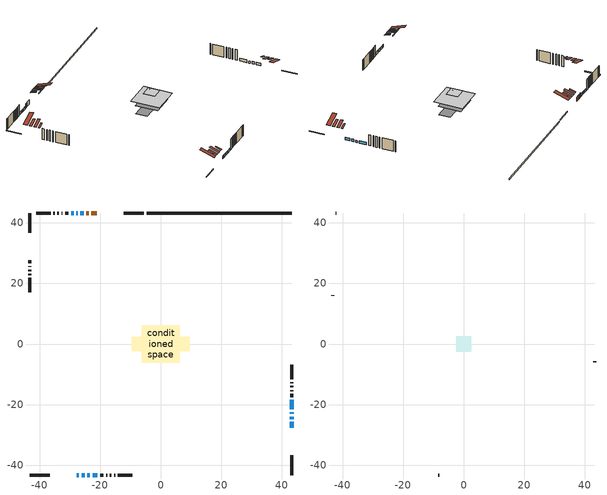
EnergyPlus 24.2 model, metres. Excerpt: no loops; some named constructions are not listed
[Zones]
conditioned space
 floor adiabatic (Floor4 construction): -4.84,-4.84 -4.84,4.84 4.84,4.84 4.84,-4.84 z0.61
 floor adiabatic (AdiabaticFloorConstruction): -6.2,-6.2 -6.2,6.2 6.2,6.2 6.2,-6.2 z3.05
 floor foundation (Slab1 construction): -9.5,-2.46 -9.5,2.46 9.5,2.46 9.5,-2.46 z0
 wall outside (RimJoist1 construction): -5.56,43.23 -12.13,43.23 / -43.23,-43.23 -36.65,-43.23 / -43.23,43.23 -43.23,36.65 / 43.23,-43.23 43.23,-36.65 z0.61:0.91
 wall outside (AdiabaticWallConstruction 1): -21.1,43.23 -22.87,43.23 / -23.8,43.23 -24.56,43.23 z0.61:2.64
 wall outside (AdiabaticWallConstruction): -27.68,-43.23 -27.04,-43.23 / 43.23,-27.68 43.23,-25.68 / -26.11,-43.23 -25.11,-43.23 / -24.18,-43.23 -23.39,-43.23 / -25.48,43.23 -26.53,43.23 / -27.46,43.23 -27.83,43.23 / -22.47,-43.23 -20.89,-43.23 / -28.76,43.23 -29.55,43.23 / 43.23,-24.75 43.23,-23.95 / 43.23,-21.56 43.23,-18.42 z0.61:1.83; 43.23,-23.03 43.23,-22.49 z0.61:1.53
 wall outside (Wall1 construction): -30.47,43.23 -31.5,43.23 / -19.97,-43.23 -18.94,-43.23 / -43.23,27.68 -43.23,26.66 / 43.23,-17.49 43.23,-16.46 z0.61:5.49
 wall outside (Wall2 construction): -32.43,43.23 -32.71,43.23 / -18.01,-43.23 -17.73,-43.23 / -43.23,25.73 -43.23,25.45 / 43.23,-15.53 43.23,-15.25 z0.61:5.49
 wall outside (Wall3 construction): -33.64,43.23 -34.12,43.23 / -16.8,-43.23 -16.32,-43.23 / -43.23,24.52 -43.23,24.04 / 43.23,-14.33 43.23,-13.84 z0.61:5.49
 wall outside (Wall4 construction): -35.05,43.23 -35.39,43.23 / -15.39,-43.23 -15.05,-43.23 / -43.23,23.11 -43.23,22.76 / 43.23,-12.91 43.23,-12.57 z0.61:5.49
 wall outside (Wall5 construction): -36.32,43.23 -41.08,43.23 / -14.12,-43.23 -9.36,-43.23 / -43.23,21.83 -43.23,17.08 / 43.23,-11.64 43.23,-6.89 z0.61:5.49
 wall foundation (FoundationWall1 construction): 43.23,43.23 -4.63,43.23 z0:0.61
 window (WindowConstruction): -27.68,-43.23 -27.04,-43.23 z0.61:1.83
 window (WindowConstruction 4): 43.23,-27.68 43.23,-25.68 z0.61:1.83
 window (WindowConstruction 5): -26.11,-43.23 -25.11,-43.23 z0.61:1.83
 window (WindowConstruction 6): -24.18,-43.23 -23.39,-43.23 z0.61:1.83
 window (WindowConstruction 7): -25.49,43.23 -26.53,43.23 z0.61:1.83
 window (WindowConstruction 8): -27.46,43.23 -27.83,43.23 z0.61:1.83
 window (WindowConstruction 1): -22.46,-43.23 -20.9,-43.23 z0.61:1.83
 window (WindowConstruction 2): -28.76,43.23 -29.55,43.23 z0.61:1.83
 window (WindowConstruction 9): 43.23,-24.75 43.23,-23.95 z0.61:1.83
 window (WindowConstruction 10): 43.23,-23.02 43.23,-22.49 z0.61:1.52
 window (WindowConstruction 3): 43.23,-21.56 43.23,-18.42 z0.61:1.83
 door (Door): -21.1,43.23 -22.87,43.23 z0.61:2.64
 door (Door 1): -23.8,43.23 -24.56,43.23 z0.61:2.64
 ceiling adiabatic (AdiabaticFloorConstruction): 6.2,-6.2 6.2,6.2 -6.2,6.2 -6.2,-6.2 z3.05
 roof outside (Roof4 construction): -16.6,43.23,5.49 -16.6,39.61,6.69 -15.64,39.61,6.69 -15.64,43.23,5.49; -32.19,-43.23,5.49 -32.19,-39.61,6.69 -33.14,-39.61,6.69 -33.14,-43.23,5.49; -43.23,32.19,5.49 -39.61,32.19,6.69 -39.61,33.14,6.69 -43.23,33.14,5.49; 43.23,-32.19,5.49 39.61,-32.19,6.69 39.61,-33.14,6.69 43.23,-33.14,5.49
 roof outside (Roof5 construction): -18.58,43.23,5.49 -18.58,39.21,6.82 -17.53,39.21,6.82 -17.53,43.23,5.49; -30.2,-43.23,5.49 -30.2,-39.21,6.82 -31.26,-39.21,6.82 -31.26,-43.23,5.49; -43.23,30.2,5.49 -39.21,30.2,6.82 -39.21,31.26,6.82 -43.23,31.26,5.49; 43.23,-30.2,5.49 39.21,-30.2,6.82 39.21,-31.26,6.82 43.23,-31.26,5.49
 roof outside (Roof6 construction): -20.17,43.23,5.49 -20.17,40.72,6.32 -19.51,40.72,6.32 -19.51,43.23,5.49; -28.61,-43.23,5.49 -28.61,-40.72,6.32 -29.27,-40.72,6.32 -29.27,-43.23,5.49; -43.23,28.61,5.49 -40.72,28.61,6.32 -40.72,29.27,6.32 -43.23,29.27,5.49; 43.23,-28.61,5.49 40.72,-28.61,6.32 40.72,-29.27,6.32 43.23,-29.27,5.49
attic - vented
 floor to conditioned space (Floor1 construction Reversed): -2.51,-2.51 -2.51,2.51 2.51,2.51 2.51,-2.51 z5.49
 floor to conditioned space (Floor2 construction Reversed): -1.43,-1.43 -1.43,1.43 1.43,1.43 1.43,-1.43 z5.49
 floor to conditioned space (Floor3 construction Reversed): -1.43,-1.43 -1.43,1.43 1.43,1.43 1.43,-1.43 z5.49
 wall outside (Wall6 construction): -42.01,43.23 -42.3,43.23 / -8.43,-43.23 -8.14,-43.23 / -43.23,16.15 -43.23,15.86 / 43.23,-5.96 43.23,-5.67 z0.61:5.49
 roof outside (Roof1 construction): -14.72,43.23,5.49 -14.72,36.95,7.58 -13.06,36.95,7.58 -13.06,43.23,5.49; -34.07,-43.23,5.49 -34.07,-36.95,7.58 -35.72,-36.95,7.58 -35.72,-43.23,5.49; -43.23,34.07,5.49 -36.95,34.07,7.58 -36.95,35.72,7.58 -43.23,35.72,5.49; 43.23,-34.07,5.49 36.95,-34.07,7.58 36.95,-35.72,7.58 43.23,-35.72,5.49
[Material] Roughness=Rough; Thermal Absorptance=0.9
Name | Thickness {m} | Conductivity {W/m-K} | Density {kg/m3} | Specific Heat {J/kg-K} | Solar Absorptance | Visible Absorptance
ceiling loosefill ins | 0.0846667 | 0.0480833 | 16.02 | 1046.75 | 0.7 | 0.7
ceiling stud and cavity | 0.1397 | 0.117711 | 65.682 | 1177.47 | 0.7 | 0.7
ceiling stud and cavity 1 | 0.1397 | 0.118414 | 65.682 | 1177.47 | 0.7 | 0.7
ceiling stud and cavity 2 | 0.1397 | 0.105642 | 65.682 | 1177.47 | 0.7 | 0.7
gypsum board | 0.0127 | 0.160291 | 801 | 837.4 | 0.6 | 0.6
[Construction]
Floor1 construction: ceiling stud and cavity, gypsum board
Floor2 construction: ceiling stud and cavity 1, gypsum board
Floor3 construction: ceiling loosefill ins, ceiling stud and cavity 2, gypsum board
[EnergyManagementSystem:Program]
natural_vent_program: Set Tin = tin_s; Set Tout = tout_s; Set Wout = out_wt_s; Set Pbar = out_pb_s; Set Phiout = (@RhFnTdbWPb Tout Wout Pbar); Set MaxHR = 0.0115; Set Tnvsp = (htg_sp_s + clg_sp_s) / 2; Set NVavail = natural_vent_s; Set ClgSsnAvail = cool_season; Set Qnv = 0; Set Qwhf = 0; Set whole_house_fan_mix_act = 0; Set whole_house_fan_act = 0; If ((Wout < MaxHR) && (Tin > Tout) && (Tin > Tnvsp) && (ClgSsnAvail > 0)); Set WHF_Flow = 0; Set Adj = (Tin-Tnvsp)/(Tin-Tout); Set Adj = (@Min Adj 1); Set Adj = (@Max Adj 0); If (WHF_Flow > 0); Set Qwhf = WHF_Flow*Adj; Set whole_house_fan_mix_act = WHF_Flow*Adj; Set WHF_W = 0; Set whole_house_fan_act = WHF_W*Adj; ElseIf (NVavail > 0); Set NVArea = 0.0; Set Cs = 0.00010752155499872005; Set Cw = 2.4274142310289876e-05; Set Tdiff = Tin-Tout; Set dT = (@Abs Tdiff); Set Vwind = site_vw_s; Set SGNV = NVArea*Adj*((((Cs*dT)+(Cw*(Vwind^2)))^0.5)/1000); Set MaxNV = 1.9050001228953604; Set Qnv = (@Min SGNV MaxNV); EndIf; EndIf; Set natural_vent_flow_act = Qnv; Set whole_house_fan_flow_act = Qwhf; Set natural_vent_program_Qnv = Qnv; Set natural_vent_program_Qwhf = Qwhf
total_airflows_program: Set total_infil_flow_rate = 0; Set total_mechvent_flow_rate = 0; Set total_natvent_flow_rate = 0; Set total_whf_flow_rate = 0; Set total_infil_flow_rate = total_infil_flow_rate + (infil_program_Qinf * 1); Set total_mechvent_flow_rate = total_mechvent_flow_rate + (infil_program_Qfan * 1); Set total_natvent_flow_rate = total_natvent_flow_rate + (natural_vent_program_Qnv * 1); Set total_whf_flow_rate = total_whf_flow_rate + (natural_vent_program_Qwhf * 1)
total_loads_program: Set loads_htg_tot = 0; Set loads_clg_tot = 0; If htg_load_cond > 0; Set loads_htg_tot = loads_htg_tot + (htg_load_cond - clg_load_cond) * 1.0; EndIf; Set loads_htg_tot = (@Max loads_htg_tot 0); If clg_load_cond > 0; Set loads_clg_tot = loads_clg_tot + (clg_load_cond - htg_load_cond) * 0.0; EndIf; Set loads_clg_tot = (@Max loads_clg_tot 0)
unmet_hours_program: Set htg_unmet_hours = 0; Set clg_unmet_hours = 0; Set unit_htg_unmet_hours = 0; If ((DayOfYear >= 1) && (DayOfYear <= 365)); Set unit_htg_unmet_hours = unit_htg_unmet_hours + conditioned_space_htg_unmet_s; If unit_htg_unmet_hours > htg_unmet_hours; Set htg_unmet_hours = unit_htg_unmet_hours; EndIf; EndIf
water_heater_EC_adj: If WarmupFlag == 0; Set dhw_e_cons = water_heater_energy + water_heater_on_cycle_parasitic + water_heater_off_cycle_parasitic; Set water_heater_ec_adj_act = 0.0 * dhw_e_cons / 1; EndIf
[EnergyManagementSystem:ProgramCallingManager]
component_loads_program_calling_manager: EndOfZoneTimestepAfterZoneReporting; component_loads_program
fridge_schedule_program_calling_manager: BeginZoneTimestepAfterInitHeatBalance; fridge_schedule_program
infil_program_calling_manager: BeginZoneTimestepAfterInitHeatBalance; infil_program
natural_vent_program_calling_manager: BeginZoneTimestepAfterInitHeatBalance; natural_vent_program
total_airflows_program_calling_manager: EndOfZoneTimestepAfterZoneReporting; total_airflows_program
total_loads_program_calling_manager: EndOfZoneTimestepAfterZoneReporting; total_loads_program
unmet_hours_program_calling_manager: EndOfZoneTimestepBeforeZoneReporting; unmet_hours_program
water_heater_EC_adj_ProgramManager: EndOfSystemTimestepBeforeHVACReporting; water_heater_EC_adj
[EnergyManagementSystem:OutputVariable] Type of Data in Variable=Summed; Update Frequency=ZoneTimestep
Name | EMS Variable | EMS Program or Subroutine | Units
loads_htg_tot_peakload_outvar; loads_htg_tot_annual_outvar; Energy Management System Output Variable 1; Energy Management System Output Variable 45 | loads_htg_tot | total_loads_program | J
loads_clg_tot_peakload_outvar; loads_clg_tot_annual_outvar; Energy Management System Output Variable 2; Energy Management System Output Variable 46 | loads_clg_tot | total_loads_program | J
htg_unmet_hours_annual_outvar; Energy Management System Output Variable 3 | htg_unmet_hours | unmet_hours_program | hr
clg_unmet_hours_annual_outvar; Energy Management System Output Variable 4 | clg_unmet_hours | unmet_hours_program | hr
loads_htg_roofs_annual_outvar; Energy Management System Output Variable 5 | loads_htg_roofs | component_loads_program | J
loads_htg_ceilings_annual_outvar; Energy Management System Output Variable 6 | loads_htg_ceilings | component_loads_program | J
loads_htg_walls_annual_outvar; Energy Management System Output Variable 7 | loads_htg_walls | component_loads_program | J
loads_htg_rim_joists_annual_outvar; Energy Management System Output Variable 8 | loads_htg_rim_joists | component_loads_program | J
loads_htg_foundation_walls_annual_outvar; Energy Management System Output Variable 9 | loads_htg_foundation_walls | component_loads_program | J
loads_htg_doors_annual_outvar; Energy Management System Output Variable 10 | loads_htg_doors | component_loads_program | J
loads_htg_windows_conduction_annual_outvar; Energy Management System Output Variable 11 | loads_htg_windows_conduction | component_loads_program | J
loads_htg_windows_solar_annual_outvar; Energy Management System Output Variable 12 | loads_htg_windows_solar | component_loads_program | J
loads_htg_skylights_conduction_annual_outvar; Energy Management System Output Variable 13 | loads_htg_skylights_conduction | component_loads_program | J
loads_htg_skylights_solar_annual_outvar; Energy Management System Output Variable 14 | loads_htg_skylights_solar | component_loads_program | J
loads_htg_floors_annual_outvar; Energy Management System Output Variable 15 | loads_htg_floors | component_loads_program | J
loads_htg_slabs_annual_outvar; Energy Management System Output Variable 16 | loads_htg_slabs | component_loads_program | J
loads_htg_internal_mass_annual_outvar; Energy Management System Output Variable 17 | loads_htg_internal_mass | component_loads_program | J
loads_htg_infil_annual_outvar; Energy Management System Output Variable 18 | loads_htg_infil | component_loads_program | J
loads_htg_natvent_annual_outvar; Energy Management System Output Variable 19 | loads_htg_natvent | component_loads_program | J
loads_htg_mechvent_annual_outvar; Energy Management System Output Variable 20 | loads_htg_mechvent | component_loads_program | J
loads_htg_whf_annual_outvar; Energy Management System Output Variable 21 | loads_htg_whf | component_loads_program | J
loads_htg_ducts_annual_outvar; Energy Management System Output Variable 22 | loads_htg_ducts | component_loads_program | J
loads_htg_intgains_annual_outvar; Energy Management System Output Variable 23 | loads_htg_intgains | component_loads_program | J
loads_htg_lighting_annual_outvar; Energy Management System Output Variable 24 | loads_htg_lighting | component_loads_program | J
loads_clg_roofs_annual_outvar; Energy Management System Output Variable 25 | loads_clg_roofs | component_loads_program | J
loads_clg_ceilings_annual_outvar; Energy Management System Output Variable 26 | loads_clg_ceilings | component_loads_program | J
loads_clg_walls_annual_outvar; Energy Management System Output Variable 27 | loads_clg_walls | component_loads_program | J
loads_clg_rim_joists_annual_outvar; Energy Management System Output Variable 28 | loads_clg_rim_joists | component_loads_program | J
loads_clg_foundation_walls_annual_outvar; Energy Management System Output Variable 29 | loads_clg_foundation_walls | component_loads_program | J
loads_clg_doors_annual_outvar; Energy Management System Output Variable 30 | loads_clg_doors | component_loads_program | J
loads_clg_windows_conduction_annual_outvar; Energy Management System Output Variable 31 | loads_clg_windows_conduction | component_loads_program | J
loads_clg_windows_solar_annual_outvar; Energy Management System Output Variable 32 | loads_clg_windows_solar | component_loads_program | J
loads_clg_skylights_conduction_annual_outvar; Energy Management System Output Variable 33 | loads_clg_skylights_conduction | component_loads_program | J
loads_clg_skylights_solar_annual_outvar; Energy Management System Output Variable 34 | loads_clg_skylights_solar | component_loads_program | J
loads_clg_floors_annual_outvar; Energy Management System Output Variable 35 | loads_clg_floors | component_loads_program | J
loads_clg_slabs_annual_outvar; Energy Management System Output Variable 36 | loads_clg_slabs | component_loads_program | J
loads_clg_internal_mass_annual_outvar; Energy Management System Output Variable 37 | loads_clg_internal_mass | component_loads_program | J
loads_clg_infil_annual_outvar; Energy Management System Output Variable 38 | loads_clg_infil | component_loads_program | J
loads_clg_natvent_annual_outvar; Energy Management System Output Variable 39 | loads_clg_natvent | component_loads_program | J
loads_clg_mechvent_annual_outvar; Energy Management System Output Variable 40 | loads_clg_mechvent | component_loads_program | J
loads_clg_whf_annual_outvar; Energy Management System Output Variable 41 | loads_clg_whf | component_loads_program | J
loads_clg_ducts_annual_outvar; Energy Management System Output Variable 42 | loads_clg_ducts | component_loads_program | J
loads_clg_intgains_annual_outvar; Energy Management System Output Variable 43 | loads_clg_intgains | component_loads_program | J
loads_clg_lighting_annual_outvar; Energy Management System Output Variable 44 | loads_clg_lighting | component_loads_program | J
[Schedule:Day:Interval]
interior lighting schedule day: No, 01:00, 0.108182, 04:00, 0.0901515, 05:00, 0.0991667, 06:00, 0.162273, 07:00, 0.270455, 08:00, 0.342576, 10:00, 0.369621, 11:00, 0.351591, 12:00, 0.333561, 13:00, 0.324545, 14:00, 0.31553, 15:00, 0.333561, 16:00, 0.369621, 17:00, 0.450758, 18:00, 0.585985, 19:00, 0.775303, 20:00, 0.955606, 21:00, 0.991667, 22:00, 0.712197, 23:00, 0.360606, 24:00, 0.162273
interior lighting schedule day 1: No, 01:00, 0.100909, 04:00, 0.0840909, 05:00, 0.0925, 06:00, 0.151364, 07:00, 0.252273, 08:00, 0.319545, 10:00, 0.344773, 11:00, 0.327955, 12:00, 0.311136, 13:00, 0.302727, 14:00, 0.294318, 15:00, 0.311136, 16:00, 0.344773, 17:00, 0.420455, 18:00, 0.546591, 19:00, 0.723182, 20:00, 0.891364, 21:00, 0.925, 22:00, 0.664318, 23:00, 0.336364, 24:00, 0.151364
interior lighting schedule day 2: No, 01:00, 0.0927273, 04:00, 0.0772727, 05:00, 0.085, 06:00, 0.139091, 07:00, 0.231818, 08:00, 0.293636, 10:00, 0.316818, 11:00, 0.301364, 12:00, 0.285909, 13:00, 0.278182, 14:00, 0.270455, 15:00, 0.285909, 16:00, 0.316818, 17:00, 0.386364, 18:00, 0.502273, 19:00, 0.664545, 20:00, 0.819091, 21:00, 0.85, 22:00, 0.610455, 23:00, 0.309091, 24:00, 0.139091
interior lighting schedule day 3: No, 01:00, 0.0845455, 04:00, 0.0704545, 05:00, 0.0775, 06:00, 0.126818, 07:00, 0.211364, 08:00, 0.267727, 10:00, 0.288864, 11:00, 0.274773, 12:00, 0.260682, 13:00, 0.253636, 14:00, 0.246591, 15:00, 0.260682, 16:00, 0.288864, 17:00, 0.352273, 18:00, 0.457955, 19:00, 0.605909, 20:00, 0.746818, 21:00, 0.775, 22:00, 0.556591, 23:00, 0.281818, 24:00, 0.126818
interior lighting schedule day 4: No, 01:00, 0.0763636, 04:00, 0.0636364, 05:00, 0.07, 06:00, 0.114545, 07:00, 0.190909, 08:00, 0.241818, 10:00, 0.260909, 11:00, 0.248182, 12:00, 0.235455, 13:00, 0.229091, 14:00, 0.222727, 15:00, 0.235455, 16:00, 0.260909, 17:00, 0.318182, 18:00, 0.413636, 19:00, 0.547273, 20:00, 0.674545, 21:00, 0.7, 22:00, 0.502727, 23:00, 0.254545, 24:00, 0.114545
interior lighting schedule day 5: No, 01:00, 0.0727273, 04:00, 0.0606061, 05:00, 0.0666667, 06:00, 0.109091, 07:00, 0.181818, 08:00, 0.230303, 10:00, 0.248485, 11:00, 0.236364, 12:00, 0.224242, 13:00, 0.218182, 14:00, 0.212121, 15:00, 0.224242, 16:00, 0.248485, 17:00, 0.30303, 18:00, 0.393939, 19:00, 0.521212, 20:00, 0.642424, 21:00, 0.666667, 22:00, 0.478788, 23:00, 0.242424, 24:00, 0.109091
interior lighting schedule day 6: No, 01:00, 0.0745455, 04:00, 0.0621212, 05:00, 0.0683333, 06:00, 0.111818, 07:00, 0.186364, 08:00, 0.236061, 10:00, 0.254697, 11:00, 0.242273, 12:00, 0.229848, 13:00, 0.223636, 14:00, 0.217424, 15:00, 0.229848, 16:00, 0.254697, 17:00, 0.310606, 18:00, 0.403788, 19:00, 0.534242, 20:00, 0.658485, 21:00, 0.683333, 22:00, 0.490758, 23:00, 0.248485, 24:00, 0.111818
interior lighting schedule day 7: No, 01:00, 0.08, 04:00, 0.0666667, 05:00, 0.0733333, 06:00, 0.12, 07:00, 0.2, 08:00, 0.253333, 10:00, 0.273333, 11:00, 0.26, 12:00, 0.246667, 13:00, 0.24, 14:00, 0.233333, 15:00, 0.246667, 16:00, 0.273333, 17:00, 0.333333, 18:00, 0.433333, 19:00, 0.573333, 20:00, 0.706667, 21:00, 0.733333, 22:00, 0.526667, 23:00, 0.266667, 24:00, 0.12
interior lighting schedule day 8: No, 01:00, 0.0890909, 04:00, 0.0742424, 05:00, 0.0816667, 06:00, 0.133636, 07:00, 0.222727, 08:00, 0.282121, 10:00, 0.304394, 11:00, 0.289545, 12:00, 0.274697, 13:00, 0.267273, 14:00, 0.259848, 15:00, 0.274697, 16:00, 0.304394, 17:00, 0.371212, 18:00, 0.482576, 19:00, 0.638485, 20:00, 0.78697, 21:00, 0.816667, 22:00, 0.586515, 23:00, 0.29697, 24:00, 0.133636
interior lighting schedule day 9: No, 01:00, 0.0972727, 04:00, 0.0810606, 05:00, 0.0891667, 06:00, 0.145909, 07:00, 0.243182, 08:00, 0.30803, 10:00, 0.332348, 11:00, 0.316136, 12:00, 0.299924, 13:00, 0.291818, 14:00, 0.283712, 15:00, 0.299924, 16:00, 0.332348, 17:00, 0.405303, 18:00, 0.526894, 19:00, 0.697121, 20:00, 0.859242, 21:00, 0.891667, 22:00, 0.640379, 23:00, 0.324242, 24:00, 0.145909
interior lighting schedule day 10: No, 01:00, 0.105455, 04:00, 0.0878788, 05:00, 0.0966667, 06:00, 0.158182, 07:00, 0.263636, 08:00, 0.333939, 10:00, 0.360303, 11:00, 0.342727, 12:00, 0.325152, 13:00, 0.316364, 14:00, 0.307576, 15:00, 0.325152, 16:00, 0.360303, 17:00, 0.439394, 18:00, 0.571212, 19:00, 0.755758, 20:00, 0.931515, 21:00, 0.966667, 22:00, 0.694242, 23:00, 0.351515, 24:00, 0.158182
interior lighting schedule day 11: No, 01:00, 0.109091, 04:00, 0.0909091, 05:00, 0.1, 06:00, 0.163636, 07:00, 0.272727, 08:00, 0.345455, 10:00, 0.372727, 11:00, 0.354545, 12:00, 0.336364, 13:00, 0.327273, 14:00, 0.318182, 15:00, 0.336364, 16:00, 0.372727, 17:00, 0.454545, 18:00, 0.590909, 19:00, 0.781818, 20:00, 0.963636, 21:00, 1, 22:00, 0.718182, 23:00, 0.363636, 24:00, 0.163636
interior lighting schedule default day; occupants schedule default day; clothes dryer schedule default day; cooking range schedule default day; mech vent bath fan 0 schedule default day; misc plug loads schedule default day; general water use schedule default day; heating setpoint default day; cooling setpoint default day; clothes dryer exhaust 0 schedule default day; cooling season schedule day; cooling season schedule day 2; cooling season schedule default day; exterior lighting schedule default day; natural vent schedule default day: No, 24:00, 0
occupants schedule day: No, 05:00, 0.426829, 06:00, 0.719512, 07:00, 1, 08:00, 0.670732, 09:00, 0.329268, 14:00, 0.170732, 15:00, 0.231707, 16:00, 0.329268, 17:00, 0.5, 18:00, 0.670732, 19:00, 0.829268, 21:00, 1, 22:00, 0.853659, 23:00, 0.646341, 24:00, 0.426829
clothes dryer schedule day; clothes dryer exhaust 0 schedule day: No, 01:00, 0.123457, 02:00, 0.0740741, 03:00, 0.0493827, 04:00, 0.0246914, 05:00, 0.0493827, 06:00, 0.0740741, 07:00, 0.197531, 08:00, 0.395062, 09:00, 0.592593, 10:00, 0.839506, 11:00, 0.962963, 12:00, 1, 13:00, 0.91358, 14:00, 0.82716, 15:00, 0.716049, 16:00, 0.753086, 17:00, 0.679012, 18:00, 0.666667, 20:00, 0.62963, 21:00, 0.641975, 22:00, 0.666667, 23:00, 0.54321, 24:00, 0.296296
cooking range schedule day: No, 05:00, 0.0597015, 06:00, 0.11194, 07:00, 0.171642, 08:00, 0.291045, 11:00, 0.343284, 12:00, 0.402985, 13:00, 0.462687, 14:00, 0.343284, 15:00, 0.291045, 16:00, 0.402985, 17:00, 0.567164, 18:00, 1, 19:00, 0.850746, 20:00, 0.432836, 21:00, 0.291045, 22:00, 0.231343, 23:00, 0.171642, 24:00, 0.11194
mech vent bath fan 0 schedule day: No, 07:00, 0, 08:00, 1, 09:00, 0.2, 24:00, 0
misc plug loads schedule day: No, 06:00, 0.705882, 07:00, 0.745098, 08:00, 0.803922, 15:00, 0.823529, 16:00, 0.862745, 17:00, 0.921569, 18:00, 0.980392, 19:00, 1, 20:00, 0.980392, 21:00, 0.941176, 22:00, 0.862745, 23:00, 0.784314, 24:00, 0.72549
general water use schedule day: No, 01:00, 0.315068, 03:00, 0.287671, 04:00, 0.342466, 05:00, 0.369863, 06:00, 0.520548, 07:00, 0.60274, 08:00, 0.534247, 10:00, 0.506849, 11:00, 0.465753, 14:00, 0.479452, 15:00, 0.534247, 16:00, 0.589041, 17:00, 0.69863, 18:00, 0.876712, 19:00, 0.890411, 20:00, 0.986301, 21:00, 1, 22:00, 0.863014, 23:00, 0.616438, 24:00, 0.465753
heating setpoint day: No, 07:00, 18, 23:00, 21, 24:00, 18
cooling setpoint day: No, 24:00, 25
cooling season schedule day 1: No, 24:00, 1
exterior lighting schedule day: No, 01:00, 0.566667, 03:00, 0.524167, 05:00, 0.495833, 06:00, 0.5525, 07:00, 0.623333, 08:00, 0.580833, 09:00, 0.439167, 10:00, 0.354167, 12:00, 0.34, 13:00, 0.354167, 14:00, 0.396667, 15:00, 0.425, 16:00, 0.495833, 17:00, 0.623333, 18:00, 0.793333, 19:00, 0.906667, 20:00, 0.963333, 21:00, 0.991667, 22:00, 0.920833, 23:00, 0.793333, 24:00, 0.665833
exterior lighting schedule day 1: No, 01:00, 0.528571, 03:00, 0.488929, 05:00, 0.4625, 06:00, 0.515357, 07:00, 0.581429, 08:00, 0.541786, 09:00, 0.409643, 10:00, 0.330357, 12:00, 0.317143, 13:00, 0.330357, 14:00, 0.37, 15:00, 0.396429, 16:00, 0.4625, 17:00, 0.581429, 18:00, 0.74, 19:00, 0.845714, 20:00, 0.898571, 21:00, 0.925, 22:00, 0.858929, 23:00, 0.74, 24:00, 0.621071
exterior lighting schedule day 10: No, 01:00, 0.552381, 03:00, 0.510952, 05:00, 0.483333, 06:00, 0.538571, 07:00, 0.607619, 08:00, 0.56619, 09:00, 0.428095, 10:00, 0.345238, 12:00, 0.331429, 13:00, 0.345238, 14:00, 0.386667, 15:00, 0.414286, 16:00, 0.483333, 17:00, 0.607619, 18:00, 0.773333, 19:00, 0.88381, 20:00, 0.939048, 21:00, 0.966667, 22:00, 0.897619, 23:00, 0.773333, 24:00, 0.649048
exterior lighting schedule day 11: No, 01:00, 0.571429, 03:00, 0.528571, 05:00, 0.5, 06:00, 0.557143, 07:00, 0.628571, 08:00, 0.585714, 09:00, 0.442857, 10:00, 0.357143, 12:00, 0.342857, 13:00, 0.357143, 14:00, 0.4, 15:00, 0.428571, 16:00, 0.5, 17:00, 0.628571, 18:00, 0.8, 19:00, 0.914286, 20:00, 0.971429, 21:00, 1, 22:00, 0.928571, 23:00, 0.8, 24:00, 0.671429
exterior lighting schedule day 2: No, 01:00, 0.485714, 03:00, 0.449286, 05:00, 0.425, 06:00, 0.473571, 07:00, 0.534286, 08:00, 0.497857, 09:00, 0.376429, 10:00, 0.303571, 12:00, 0.291429, 13:00, 0.303571, 14:00, 0.34, 15:00, 0.364286, 16:00, 0.425, 17:00, 0.534286, 18:00, 0.68, 19:00, 0.777143, 20:00, 0.825714, 21:00, 0.85, 22:00, 0.789286, 23:00, 0.68, 24:00, 0.570714
exterior lighting schedule day 3: No, 01:00, 0.442857, 03:00, 0.409643, 05:00, 0.3875, 06:00, 0.431786, 07:00, 0.487143, 08:00, 0.453929, 09:00, 0.343214, 10:00, 0.276786, 12:00, 0.265714, 13:00, 0.276786, 14:00, 0.31, 15:00, 0.332143, 16:00, 0.3875, 17:00, 0.487143, 18:00, 0.62, 19:00, 0.708571, 20:00, 0.752857, 21:00, 0.775, 22:00, 0.719643, 23:00, 0.62, 24:00, 0.520357
exterior lighting schedule day 4: No, 01:00, 0.4, 03:00, 0.37, 05:00, 0.35, 06:00, 0.39, 07:00, 0.44, 08:00, 0.41, 09:00, 0.31, 10:00, 0.25, 12:00, 0.24, 13:00, 0.25, 14:00, 0.28, 15:00, 0.3, 16:00, 0.35, 17:00, 0.44, 18:00, 0.56, 19:00, 0.64, 20:00, 0.68, 21:00, 0.7, 22:00, 0.65, 23:00, 0.56, 24:00, 0.47
exterior lighting schedule day 5: No, 01:00, 0.380952, 03:00, 0.352381, 05:00, 0.333333, 06:00, 0.371429, 07:00, 0.419048, 08:00, 0.390476, 09:00, 0.295238, 10:00, 0.238095, 12:00, 0.228571, 13:00, 0.238095, 14:00, 0.266667, 15:00, 0.285714, 16:00, 0.333333, 17:00, 0.419048, 18:00, 0.533333, 19:00, 0.609524, 20:00, 0.647619, 21:00, 0.666667, 22:00, 0.619048, 23:00, 0.533333, 24:00, 0.447619
exterior lighting schedule day 6: No, 01:00, 0.390476, 03:00, 0.36119, 05:00, 0.341667, 06:00, 0.380714, 07:00, 0.429524, 08:00, 0.400238, 09:00, 0.302619, 10:00, 0.244048, 12:00, 0.234286, 13:00, 0.244048, 14:00, 0.273333, 15:00, 0.292857, 16:00, 0.341667, 17:00, 0.429524, 18:00, 0.546667, 19:00, 0.624762, 20:00, 0.66381, 21:00, 0.683333, 22:00, 0.634524, 23:00, 0.546667, 24:00, 0.45881
exterior lighting schedule day 7: No, 01:00, 0.419048, 03:00, 0.387619, 05:00, 0.366667, 06:00, 0.408571, 07:00, 0.460952, 08:00, 0.429524, 09:00, 0.324762, 10:00, 0.261905, 12:00, 0.251429, 13:00, 0.261905, 14:00, 0.293333, 15:00, 0.314286, 16:00, 0.366667, 17:00, 0.460952, 18:00, 0.586667, 19:00, 0.670476, 20:00, 0.712381, 21:00, 0.733333, 22:00, 0.680952, 23:00, 0.586667, 24:00, 0.492381
exterior lighting schedule day 8: No, 01:00, 0.466667, 03:00, 0.431667, 05:00, 0.408333, 06:00, 0.455, 07:00, 0.513333, 08:00, 0.478333, 09:00, 0.361667, 10:00, 0.291667, 12:00, 0.28, 13:00, 0.291667, 14:00, 0.326667, 15:00, 0.35, 16:00, 0.408333, 17:00, 0.513333, 18:00, 0.653333, 19:00, 0.746667, 20:00, 0.793333, 21:00, 0.816667, 22:00, 0.758333, 23:00, 0.653333, 24:00, 0.548333
exterior lighting schedule day 9: No, 01:00, 0.509524, 03:00, 0.47131, 05:00, 0.445833, 06:00, 0.496786, 07:00, 0.560476, 08:00, 0.522262, 09:00, 0.394881, 10:00, 0.318452, 12:00, 0.305714, 13:00, 0.318452, 14:00, 0.356667, 15:00, 0.382143, 16:00, 0.445833, 17:00, 0.560476, 18:00, 0.713333, 19:00, 0.815238, 20:00, 0.86619, 21:00, 0.891667, 22:00, 0.827976, 23:00, 0.713333, 24:00, 0.59869
[Schedule:Week:Daily]
heating setpoint Week Rule - Jan1-Dec31: heating setpoint day, heating setpoint day, heating setpoint day, heating setpoint day, heating setpoint day, heating setpoint day, heating setpoint day, heating setpoint default day, heating setpoint default day, heating setpoint default day, heating setpoint default day, heating setpoint default day
cooling setpoint Week Rule - Jan1-Dec31: cooling setpoint day, cooling setpoint day, cooling setpoint day, cooling setpoint day, cooling setpoint day, cooling setpoint day, cooling setpoint day, cooling setpoint default day, cooling setpoint default day, cooling setpoint default day, cooling setpoint default day, cooling setpoint default day
clothes dryer exhaust 0 schedule Week Rule - Jan1-Dec31: clothes dryer exhaust 0 schedule day, clothes dryer exhaust 0 schedule day, clothes dryer exhaust 0 schedule day, clothes dryer exhaust 0 schedule day, clothes dryer exhaust 0 schedule day, clothes dryer exhaust 0 schedule day, clothes dryer exhaust 0 schedule day, clothes dryer exhaust 0 schedule default day, clothes dryer exhaust 0 schedule default day, clothes dryer exhaust 0 schedule default day, clothes dryer exhaust 0 schedule default day, clothes dryer exhaust 0 schedule default day
cooling season schedule Week Rule - Jan1-May26: cooling season schedule day, cooling season schedule day, cooling season schedule day, cooling season schedule day, cooling season schedule day, cooling season schedule day, cooling season schedule day, cooling season schedule default day, cooling season schedule default day, cooling season schedule default day, cooling season schedule default day, cooling season schedule default day
cooling season schedule Week Rule - May27-Jun2: cooling season schedule day, cooling season schedule day, cooling season schedule day, cooling season schedule day, cooling season schedule day, cooling season schedule day 1, cooling season schedule day 1, cooling season schedule default day, cooling season schedule default day, cooling season schedule default day, cooling season schedule default day, cooling season schedule default day
cooling season schedule Week Rule - Jun3-Aug25: cooling season schedule day 1, cooling season schedule day 1, cooling season schedule day 1, cooling season schedule day 1, cooling season schedule day 1, cooling season schedule day 1, cooling season schedule day 1, cooling season schedule default day, cooling season schedule default day, cooling season schedule default day, cooling season schedule default day, cooling season schedule default day
cooling season schedule Week Rule - Aug26-Sep1: cooling season schedule day 1, cooling season schedule day 1, cooling season schedule day 1, cooling season schedule day 1, cooling season schedule day 1, cooling season schedule day 1, cooling season schedule day 2, cooling season schedule default day, cooling season schedule default day, cooling season schedule default day, cooling season schedule default day, cooling season schedule default day
cooling season schedule Week Rule - Sep2-Dec31: cooling season schedule day 2, cooling season schedule day 2, cooling season schedule day 2, cooling season schedule day 2, cooling season schedule day 2, cooling season schedule day 2, cooling season schedule day 2, cooling season schedule default day, cooling season schedule default day, cooling season schedule default day, cooling season schedule default day, cooling season schedule default day
exterior lighting schedule Week Rule - Jun3-Jun30: exterior lighting schedule day 5, exterior lighting schedule day 5, exterior lighting schedule day 5, exterior lighting schedule day 5, exterior lighting schedule day 5, exterior lighting schedule day 5, exterior lighting schedule day 5, exterior lighting schedule default day, exterior lighting schedule default day, exterior lighting schedule default day, exterior lighting schedule default day, exterior lighting schedule default day
exterior lighting schedule Week Rule - Jul1-Jul28: exterior lighting schedule day 6, exterior lighting schedule day 6, exterior lighting schedule day 6, exterior lighting schedule day 6, exterior lighting schedule day 6, exterior lighting schedule day 6, exterior lighting schedule day 6, exterior lighting schedule default day, exterior lighting schedule default day, exterior lighting schedule default day, exterior lighting schedule default day, exterior lighting schedule default day
exterior lighting schedule Week Rule - Jul29-Aug4: exterior lighting schedule day 6, exterior lighting schedule day 6, exterior lighting schedule day 6, exterior lighting schedule day 7, exterior lighting schedule day 7, exterior lighting schedule day 7, exterior lighting schedule day 7, exterior lighting schedule default day, exterior lighting schedule default day, exterior lighting schedule default day, exterior lighting schedule default day, exterior lighting schedule default day
exterior lighting schedule Week Rule - Aug5-Aug25: exterior lighting schedule day 7, exterior lighting schedule day 7, exterior lighting schedule day 7, exterior lighting schedule day 7, exterior lighting schedule day 7, exterior lighting schedule day 7, exterior lighting schedule day 7, exterior lighting schedule default day, exterior lighting schedule default day, exterior lighting schedule default day, exterior lighting schedule default day, exterior lighting schedule default day
exterior lighting schedule Week Rule - Aug26-Sep1: exterior lighting schedule day 7, exterior lighting schedule day 7, exterior lighting schedule day 7, exterior lighting schedule day 7, exterior lighting schedule day 7, exterior lighting schedule day 7, exterior lighting schedule day 8, exterior lighting schedule default day, exterior lighting schedule default day, exterior lighting schedule default day, exterior lighting schedule default day, exterior lighting schedule default day
exterior lighting schedule Week Rule - Sep2-Sep29: exterior lighting schedule day 8, exterior lighting schedule day 8, exterior lighting schedule day 8, exterior lighting schedule day 8, exterior lighting schedule day 8, exterior lighting schedule day 8, exterior lighting schedule day 8, exterior lighting schedule default day, exterior lighting schedule default day, exterior lighting schedule default day, exterior lighting schedule default day, exterior lighting schedule default day
exterior lighting schedule Week Rule - Sep30-Oct6: exterior lighting schedule day 8, exterior lighting schedule day 9, exterior lighting schedule day 9, exterior lighting schedule day 9, exterior lighting schedule day 9, exterior lighting schedule day 9, exterior lighting schedule day 9, exterior lighting schedule default day, exterior lighting schedule default day, exterior lighting schedule default day, exterior lighting schedule default day, exterior lighting schedule default day
exterior lighting schedule Week Rule - Oct7-Oct27: exterior lighting schedule day 9, exterior lighting schedule day 9, exterior lighting schedule day 9, exterior lighting schedule day 9, exterior lighting schedule day 9, exterior lighting schedule day 9, exterior lighting schedule day 9, exterior lighting schedule default day, exterior lighting schedule default day, exterior lighting schedule default day, exterior lighting schedule default day, exterior lighting schedule default day
exterior lighting schedule Week Rule - Oct28-Nov3: exterior lighting schedule day 9, exterior lighting schedule day 9, exterior lighting schedule day 9, exterior lighting schedule day 9, exterior lighting schedule day 10, exterior lighting schedule day 10, exterior lighting schedule day 10, exterior lighting schedule default day, exterior lighting schedule default day, exterior lighting schedule default day, exterior lighting schedule default day, exterior lighting schedule default day
exterior lighting schedule Week Rule - Nov4-Nov24: exterior lighting schedule day 10, exterior lighting schedule day 10, exterior lighting schedule day 10, exterior lighting schedule day 10, exterior lighting schedule day 10, exterior lighting schedule day 10, exterior lighting schedule day 10, exterior lighting schedule default day, exterior lighting schedule default day, exterior lighting schedule default day, exterior lighting schedule default day, exterior lighting schedule default day
exterior lighting schedule Week Rule - Nov25-Dec1: exterior lighting schedule day 10, exterior lighting schedule day 10, exterior lighting schedule day 10, exterior lighting schedule day 10, exterior lighting schedule day 10, exterior lighting schedule day 10, exterior lighting schedule day 11, exterior lighting schedule default day, exterior lighting schedule default day, exterior lighting schedule default day, exterior lighting schedule default day, exterior lighting schedule default day
exterior lighting schedule Week Rule - Dec2-Dec31: exterior lighting schedule day 11, exterior lighting schedule day 11, exterior lighting schedule day 11, exterior lighting schedule day 11, exterior lighting schedule day 11, exterior lighting schedule day 11, exterior lighting schedule day 11, exterior lighting schedule default day, exterior lighting schedule default day, exterior lighting schedule default day, exterior lighting schedule default day, exterior lighting schedule default day
natural vent schedule Week Rule - Jan1-Dec31: natural vent schedule default day, natural vent schedule default day, natural vent schedule default day, natural vent schedule default day, natural vent schedule default day, natural vent schedule default day, natural vent schedule default day, natural vent schedule default day, natural vent schedule default day, natural vent schedule default day, natural vent schedule default day, natural vent schedule default day
[Schedule:Year]
heating setpoint: heating setpoint Week Rule - Jan1-Dec31, 1, 1, 12, 31
cooling setpoint: cooling setpoint Week Rule - Jan1-Dec31, 1, 1, 12, 31
clothes dryer exhaust 0 schedule: clothes dryer exhaust 0 schedule Week Rule - Jan1-Dec31, 1, 1, 12, 31
cooling season schedule: cooling season schedule Week Rule - Jan1-May26, 1, 1, 5, 26, cooling season schedule Week Rule - May27-Jun2, 5, 27, 6, 2, cooling season schedule Week Rule - Jun3-Aug25, 6, 3, 8, 25, cooling season schedule Week Rule - Aug26-Sep1, 8, 26, 9, 1, cooling season schedule Week Rule - Sep2-Dec31, 9, 2, 12, 31
natural vent schedule: natural vent schedule Week Rule - Jan1-Dec31, 1, 1, 12, 31
